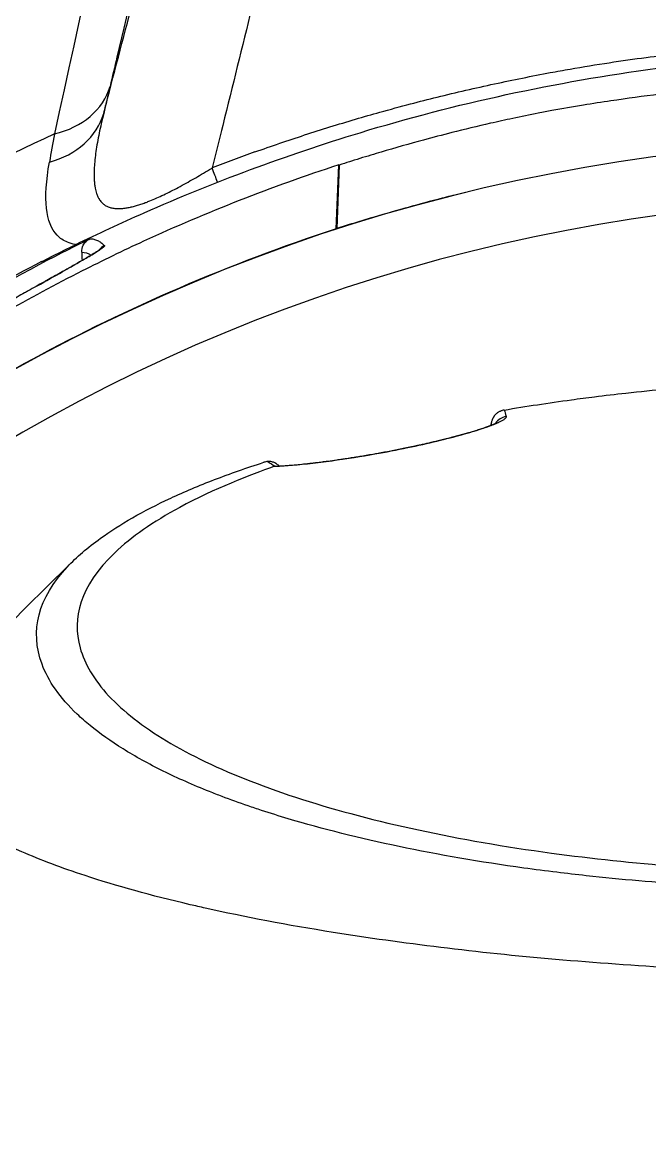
# Model space of a CAD drawing. Header units: millimetres. Extents: x 0 to 4378, y 0 to 2376.
# Drawn here: x 748.77 to 769.2, y 2192.82 to 2229.25 of the extents above; entities that cross this region are included whole.
import ezdxf

# ---------------------------------------------------------------- set-up
doc = ezdxf.new("R2010")
doc.units = ezdxf.units.MM
doc.header["$LTSCALE"] = 0.2

# ---------------------------------------------------------------- blocks, each defined once
blk = doc.blocks.new('A$Ce3085cef_1')
for p, q in [((-18.223, 56.129), (-18.141, 58.211)), ((-18.127, 58.206), (-18.204, 56.135)), ((-18.127, 58.206), (-18.141, 58.211)), ((-18.223, 56.129), (-18.204, 56.135)), ((-26.206, 55.27), (-26.206, 55.27))]:
    blk.add_line(p, q)
for radius, start, end in [(86.413, 313.06048, 226.93952), (65.256, 114.83037, 125.29036), (59, 311.98884, 228.01116), (57.092, 313.6982, 226.3018)]:
    blk.add_arc((0, 0), radius, start, end)
for centre, major_axis, ratio, start_param, end_param in [((-28.484, 61.56), (2.919, -0.694), 0.795864, 5.271981, 6.239938), ((-28.691, 60.683), (2.921, -0.685), 0.819747, 5.290274, 6.237463), ((-18.019, 98.749), (10.279, 46.353), 0.024599, 2.597377, 2.636636), ((630.649, -1721.013), (2337.066, 894.74), 0.757275, 1.559671, 1.560265), ((-22.814, 59.53), (1.072, -2.802), 0.002347, 0.833567, 1.039569), ((-25.554, 55.133), (-0.351, -0.356), 0.999427, 4.877945, 4.878238), ((-25.554, 55.133), (-0.351, -0.356), 0.999427, 4.377161, 4.853355), ((178.783, 5785.766), (155.25, 6287.432), 0.024677, 2.718092, 2.718196), ((-12.618, 49.521), (-0.486, -0.116), 0.997252, 4.629129, 5.460146), ((-12.816, 50.027), (0.305, 0.13), 0.521676, 1.145879, 1.358336), ((-21.93, -397.596), (-9.688, -453.026), 0.011352, 3.300548, 3.300598), ((-20.231, 48.298), (0.504, -0.094), 0.468371, 2.110491, 2.42901), ((-17.669, 49.082), (-3.368, 0.401), 0.417962, 0.649788, 0.766913), ((-16.875, 48.305), (-0.087, 0.492), 0.186346, 0, 0.125053), ((-19.629, 47.985), (0.693, -0.344), 0.329696, 2.707499, 2.831937)]:
    blk.add_ellipse(centre, major_axis=major_axis, ratio=ratio, start_param=start_param, end_param=end_param)
for points, knots in [([(-25.799, 59.889), (-25.757, 60.052), (-25.714, 60.215), (-25.672, 60.378), (-25.048, 62.769), (-24.423, 65.161), (-23.798, 67.554), (-23.626, 68.214), (-23.453, 68.875), (-23.281, 69.535), (-22.828, 71.268), (-22.375, 73.002), (-21.922, 74.737), (-21.763, 75.345), (-21.604, 75.953), (-21.445, 76.562), (-21.139, 77.733), (-20.833, 78.905), (-20.527, 80.078), (-20.366, 80.695), (-20.204, 81.312), (-20.043, 81.929), (-19.913, 82.429), (-19.782, 82.929), (-19.651, 83.429)], [0, 0, 0, 0, 0.020822, 0.020822, 0.020822, 0.326008, 0.326008, 0.326008, 0.410231, 0.410231, 0.410231, 0.631192, 0.631192, 0.631192, 0.708655, 0.708655, 0.708655, 0.857866, 0.857866, 0.857866, 0.936375, 0.936375, 0.936375, 1, 1, 1, 1]), ([(-20.26, 83.429), (-20.717, 81.472), (-21.162, 79.566), (-21.814, 76.784), (-22.028, 75.869), (-22.346, 74.516), (-22.503, 73.844), (-22.686, 73.069), (-22.763, 72.738), (-22.815, 72.518), (-22.836, 72.427), (-23.299, 70.46), (-23.72, 68.672), (-24.554, 65.141), (-24.966, 63.402), (-25.442, 61.398), (-25.517, 61.081), (-25.592, 60.766)], [0, 0, 0, 0, 0.25, 0.25, 0.375, 0.375, 0.4375, 0.46875, 0.484375, 0.484375, 0.5, 0.5, 0.724684, 0.724684, 0.956231, 0.956231, 1, 1, 1, 1]), ([(-16.519, 81.513), (-16.542, 81.417), (-16.565, 81.321), (-16.588, 81.225), (-16.859, 80.063), (-17.147, 78.891), (-17.439, 77.708), (-17.631, 76.933), (-17.824, 76.153), (-18.016, 75.369), (-18.092, 75.057), (-18.169, 74.744), (-18.245, 74.43), (-18.548, 73.192), (-18.854, 71.943), (-19.164, 70.682), (-19.455, 69.495), (-19.75, 68.299), (-20.047, 67.092), (-20.659, 64.604), (-21.285, 62.073), (-21.922, 59.5), (-22.036, 59.039), (-22.15, 58.577), (-22.265, 58.113)], [0, 0, 0, 0, 0.013026, 0.013026, 0.013026, 0.1703679, 0.1703679, 0.1703679, 0.2735131, 0.2735131, 0.2735131, 0.3145401, 0.3145401, 0.3145401, 0.4765577, 0.4765577, 0.4765577, 0.6290801, 0.6290801, 0.6290801, 0.9436202, 0.9436202, 0.9436202, 0.9999956, 0.9999956, 0.9999956, 0.9999956]), ([(-20.874, 58.633), (-20.335, 58.825), (-19.796, 59.01), (-19.255, 59.186), (-18.705, 59.365), (-18.152, 59.536), (-17.596, 59.7), (-17.332, 59.778), (-17.067, 59.854), (-16.8, 59.928), (-16.468, 60.021), (-16.134, 60.111), (-15.8, 60.199), (-15.513, 60.274), (-15.225, 60.347), (-14.937, 60.419), (-14.315, 60.572), (-13.691, 60.717), (-13.066, 60.852), (-12.462, 60.982), (-11.857, 61.104), (-11.251, 61.216), (-11.037, 61.256), (-10.822, 61.294), (-10.608, 61.332), (-10.183, 61.406), (-9.757, 61.476), (-9.331, 61.541), (-8.929, 61.602), (-8.527, 61.66), (-8.125, 61.713), (-7.429, 61.804), (-6.732, 61.884), (-6.034, 61.952), (-5.802, 61.975), (-5.57, 61.996), (-5.337, 62.016), (-4.872, 62.056), (-4.407, 62.091), (-3.941, 62.121), (-3.246, 62.165), (-2.55, 62.197), (-1.853, 62.218), (-1.245, 62.236), (-0.636, 62.245), (-0.028, 62.245), (-0.021, 62.245), (-0.014, 62.245), (-0.006, 62.245), (0.943, 62.245), (1.894, 62.223), (2.845, 62.179), (3.659, 62.142), (4.472, 62.089), (5.285, 62.02), (5.407, 62.01), (5.529, 61.999), (5.652, 61.988), (6.605, 61.902), (7.556, 61.794), (8.503, 61.665), (9.198, 61.57), (9.891, 61.463), (10.58, 61.345), (10.83, 61.302), (11.079, 61.258), (11.327, 61.212), (12.248, 61.042), (13.165, 60.852), (14.079, 60.641), (14.651, 60.509), (15.221, 60.369), (15.79, 60.22), (16.103, 60.139), (16.415, 60.054), (16.726, 59.968), (16.767, 59.956), (16.808, 59.945), (16.848, 59.934), (17.188, 59.838), (17.526, 59.74), (17.864, 59.638), (18.192, 59.539), (18.518, 59.437), (18.844, 59.332), (19.156, 59.231), (19.467, 59.128), (19.778, 59.021), (20.069, 58.921), (20.36, 58.818), (20.65, 58.712), (20.724, 58.685), (20.799, 58.658), (20.873, 58.631)], [0, 0, 0, 0, 0.0403575, 0.0403575, 0.0403575, 0.0814017, 0.0814017, 0.0814017, 0.1008655, 0.1008655, 0.1008655, 0.1251658, 0.1251658, 0.1251658, 0.1460549, 0.1460549, 0.1460549, 0.1910463, 0.1910463, 0.1910463, 0.2344503, 0.2344503, 0.2344503, 0.2497694, 0.2497694, 0.2497694, 0.2801504, 0.2801504, 0.2801504, 0.3087587, 0.3087587, 0.3087587, 0.3582127, 0.3582127, 0.3582127, 0.3746347, 0.3746347, 0.3746347, 0.4075251, 0.4075251, 0.4075251, 0.4566283, 0.4566283, 0.4566283, 0.49949, 0.49949, 0.49949, 0.5, 0.5, 0.5, 0.5668684, 0.5668684, 0.5668684, 0.6240877, 0.6240877, 0.6240877, 0.6327111, 0.6327111, 0.6327111, 0.6999244, 0.6999244, 0.6999244, 0.749283, 0.749283, 0.749283, 0.7671378, 0.7671378, 0.7671378, 0.8333521, 0.8333521, 0.8333521, 0.8748395, 0.8748395, 0.8748395, 0.8976407, 0.8976407, 0.8976407, 0.9006059, 0.9006059, 0.9006059, 0.9254544, 0.9254544, 0.9254544, 0.949585, 0.949585, 0.949585, 0.9726957, 0.9726957, 0.9726957, 0.9944211, 0.9944211, 0.9944211, 1, 1, 1, 1]), ([(-27.823, 55.059), (-27.823, 55.059), (-27.823, 55.059), (-27.823, 55.059), (-27.823, 55.059), (-27.823, 55.059), (-27.823, 55.06), (-27.823, 55.06), (-27.823, 55.06), (-27.822, 55.06), (-27.822, 55.06), (-27.821, 55.061), (-27.82, 55.061), (-27.816, 55.063), (-27.812, 55.065), (-27.8, 55.071), (-27.791, 55.076), (-27.755, 55.094), (-27.728, 55.108), (-27.62, 55.163), (-27.539, 55.205), (-27.213, 55.369), (-26.967, 55.491), (-25.982, 55.972), (-25.235, 56.319), (-22.21, 57.653), (-19.863, 58.528), (-14.338, 60.206), (-11.083, 60.921), (-5.188, 61.697), (-2.55, 61.87), (4.283, 61.861), (8.519, 61.395), (16.752, 59.636), (20.816, 58.294), (25.646, 56.155), (27.598, 55.199), (27.602, 55.197)], [0, 0, 0, 0, 0.00005, 0.00005, 0.000069, 0.000069, 0.000123, 0.000123, 0.000163, 0.000163, 0.000283, 0.000283, 0.000643, 0.000643, 0.001723, 0.001723, 0.004963, 0.004963, 0.014683, 0.014683, 0.043843, 0.043843, 0.131324, 0.131324, 0.39381, 0.39381, 1.182554, 1.182554, 2.199358, 2.199358, 2.986629, 2.986629, 4.249117, 4.249117, 5.58237, 5.58237, 5.929793, 5.929793, 5.929793, 5.929793]), ([(-2.91, 60.972), (-3.361, 60.944), (-3.812, 60.91), (-4.71, 60.835), (-5.159, 60.793), (-5.907, 60.718), (-6.205, 60.687), (-6.894, 60.61), (-7.302, 60.562), (-8.225, 60.446), (-8.753, 60.374), (-9.576, 60.252), (-9.875, 60.205), (-10.517, 60.1), (-10.858, 60.041), (-11.346, 59.951), (-11.495, 59.923), (-11.923, 59.84), (-12.199, 59.784), (-12.718, 59.674), (-12.959, 59.621), (-13.626, 59.468), (-14.05, 59.366), (-14.756, 59.187), (-15.087, 59.099), (-15.824, 58.899), (-16.32, 58.759), (-16.97, 58.567), (-17.223, 58.491), (-17.571, 58.384), (-17.724, 58.335), (-17.902, 58.278), (-18.015, 58.242), (-18.127, 58.206)], [0.000001, 0.000001, 0.000001, 0.000001, 0.135997, 0.135997, 0.271657, 0.271657, 0.361911, 0.361911, 0.480229, 0.480229, 0.640596, 0.640596, 0.732884, 0.732884, 0.838292, 0.838292, 0.884268, 0.884268, 0.970651, 0.970651, 1.046287, 1.046287, 1.180396, 1.180396, 1.280001, 1.280001, 1.427802, 1.427802, 1.496013, 1.496013, 1.532259, 1.532259, 1.59494, 1.59494, 1.59494, 1.59494]), ([(-25.799, 59.889), (-25.827, 59.775), (-25.854, 59.665), (-25.903, 59.449), (-25.926, 59.344), (-25.968, 59.138), (-25.988, 59.037), (-26.023, 58.841), (-26.038, 58.745), (-26.065, 58.558), (-26.077, 58.468), (-26.095, 58.293), (-26.102, 58.207), (-26.108, 58.105), (-26.109, 58.083), (-26.11, 58.059), (-26.11, 58.056), (-26.113, 57.998), (-26.114, 57.946), (-26.114, 57.84), (-26.112, 57.787), (-26.106, 57.681), (-26.102, 57.628), (-26.09, 57.533), (-26.083, 57.491), (-26.063, 57.39), (-26.048, 57.334), (-26.024, 57.263), (-26.017, 57.244), (-25.997, 57.192), (-25.982, 57.16), (-25.963, 57.125), (-25.96, 57.12), (-25.955, 57.111), (-25.952, 57.106), (-25.947, 57.098), (-25.944, 57.093), (-25.938, 57.084), (-25.935, 57.079), (-25.928, 57.069), (-25.925, 57.064), (-25.918, 57.055), (-25.916, 57.052), (-25.888, 57.013), (-25.858, 56.981), (-25.802, 56.93), (-25.777, 56.911), (-25.718, 56.874), (-25.685, 56.857), (-25.613, 56.829), (-25.574, 56.817), (-25.492, 56.8), (-25.448, 56.794), (-25.385, 56.789), (-25.369, 56.788), (-25.307, 56.786), (-25.261, 56.787), (-25.166, 56.794), (-25.116, 56.8), (-25.02, 56.815), (-24.976, 56.823), (-24.91, 56.838), (-24.888, 56.843), (-24.845, 56.853), (-24.822, 56.859), (-24.777, 56.872), (-24.754, 56.878), (-24.707, 56.892), (-24.683, 56.899), (-24.635, 56.914), (-24.611, 56.922), (-24.563, 56.939), (-24.539, 56.947), (-24.49, 56.964), (-24.466, 56.973), (-24.435, 56.985), (-24.427, 56.988), (-24.378, 57.006), (-24.335, 57.023), (-24.221, 57.07), (-24.148, 57.101), (-23.999, 57.167), (-23.923, 57.202), (-23.769, 57.275), (-23.691, 57.314), (-23.533, 57.394), (-23.452, 57.435), (-23.286, 57.524), (-23.2, 57.57), (-23.03, 57.664), (-22.947, 57.711), (-22.779, 57.807), (-22.695, 57.857), (-22.524, 57.957), (-22.439, 58.008), (-22.324, 58.078), (-22.295, 58.095), (-22.266, 58.113)], [0, 0, 0, 0, 0.037622, 0.037622, 0.0758225, 0.0758225, 0.1146667, 0.1146667, 0.1546158, 0.1546158, 0.1953043, 0.1953043, 0.2372167, 0.2372167, 0.2482883, 0.2482883, 0.25, 0.25, 0.2789479, 0.2789479, 0.3103941, 0.3103941, 0.3448365, 0.3448365, 0.375, 0.375, 0.4204445, 0.4204445, 0.4375, 0.4375, 0.46875, 0.46875, 0.4748832, 0.4748832, 0.4812636, 0.4812636, 0.4873027, 0.4873027, 0.4928442, 0.4928442, 0.4977306, 0.4977306, 0.5, 0.5, 0.5266855, 0.5266855, 0.5467358, 0.5467358, 0.5695572, 0.5695572, 0.5927898, 0.5927898, 0.616565, 0.616565, 0.625, 0.625, 0.6469646, 0.6469646, 0.669024, 0.669024, 0.6875, 0.6875, 0.6956501, 0.6956501, 0.7036705, 0.7036705, 0.7116646, 0.7116646, 0.7197224, 0.7197224, 0.7280913, 0.7280913, 0.7367918, 0.7367918, 0.7465308, 0.7465308, 0.75, 0.75, 0.7692387, 0.7692387, 0.7999551, 0.7999551, 0.8296056, 0.8296056, 0.8583297, 0.8583297, 0.8862362, 0.8862362, 0.9146772, 0.9146772, 0.9408841, 0.9408841, 0.9665992, 0.9665992, 0.9916647, 0.9916647, 1, 1, 1, 1]), ([(-26.714, 55.614), (-26.819, 55.635), (-26.91, 55.662), (-27.107, 55.745), (-27.221, 55.822), (-27.696, 56.318), (-27.782, 57.075), (-27.566, 58.303)], [0.3138372, 0.3138372, 0.3138372, 0.3138372, 0.375, 0.375, 0.5, 0.5, 1, 1, 1, 1]), ([(-18.141, 58.211), (-19.242, 57.854), (-20.322, 57.465), (-22.435, 56.637), (-23.474, 56.195), (-25.175, 55.413), (-25.843, 55.09), (-27.375, 54.314), (-28.231, 53.853), (-30.19, 52.734), (-31.273, 52.066), (-33.721, 50.447), (-35.059, 49.475), (-36.659, 48.211), (-36.977, 47.955), (-38.472, 46.724), (-39.598, 45.72), (-41.475, 43.915), (-42.25, 43.126), (-44.111, 41.12), (-45.163, 39.884), (-47.139, 37.364), (-48.064, 36.08), (-48.929, 34.776)], [0, 0, 0, 0, 0.36371, 0.36371, 0.725023, 0.725023, 0.964251, 0.964251, 1.282808, 1.282808, 1.706122, 1.706122, 2.270542, 2.270542, 2.412652, 2.412652, 2.94517, 2.94517, 3.344589, 3.344589, 3.942997, 3.942997, 4.541116, 4.541116, 4.541116, 4.541116]), ([(-14.013, 57.312), (-14.128, 57.285), (-14.244, 57.257), (-14.546, 57.184), (-14.733, 57.138), (-15.288, 56.991), (-15.656, 56.891), (-16.39, 56.685), (-16.756, 56.581), (-17.303, 56.419), (-17.484, 56.365), (-17.845, 56.251), (-18.025, 56.194), (-18.204, 56.135)], [-0.2380818, -0.2380818, -0.2380818, -0.2380818, -0.21875, -0.21875, -0.1875, -0.1875, -0.125, -0.125, -0.0625, -0.0625, -0.03125, -0.03125, 0, 0, 0, 0]), ([(-18.223, 56.129), (-19.977, 55.558), (-21.681, 54.911), (-24.981, 53.491), (-26.575, 52.716), (-31.176, 50.225), (-33.996, 48.341), (-39.148, 44.271), (-41.482, 42.084), (-45.671, 37.494), (-47.528, 35.092), (-49.171, 32.62)], [-1, -1, -1, -1, -0.875, -0.875, -0.75, -0.75, -0.5, -0.5, -0.25, -0.25, 0, 0, 0, 0]), ([(-34.255, 51.079), (-33.27, 51.771), (-31.838, 52.727), (-28.196, 54.856), (-26.708, 55.579), (-26.252, 55.802)], [0.000001, 0.000001, 0.000001, 0.000001, 0.4227583, 0.4227583, 0.9030819, 0.9030819, 0.9030819, 0.9030819]), ([(-26.514, 55.365), (-26.517, 55.446), (-26.499, 55.525), (-26.44, 55.641), (-26.409, 55.682), (-26.356, 55.733), (-26.337, 55.75), (-26.297, 55.778), (-26.276, 55.79), (-26.252, 55.802)], [0, 0, 0, 0, 0.0590346, 0.0590346, 0.0975821, 0.0975821, 0.1150814, 0.1150814, 0.1296963, 0.1296963, 0.1296963, 0.1296963]), ([(-26.252, 55.802), (-26.209, 55.805), (-26.166, 55.802), (-26.083, 55.784), (-26.043, 55.77), (-25.963, 55.732), (-25.925, 55.708), (-25.849, 55.651), (-25.811, 55.618), (-25.775, 55.581)], [0, 0, 0, 0, 0.255884, 0.255884, 0.506619, 0.506619, 0.753309, 0.753309, 1, 1, 1, 1]), ([(-25.775, 55.581), (-25.769, 55.575), (-25.774, 55.565), (-25.803, 55.534), (-25.827, 55.514), (-25.894, 55.466), (-25.937, 55.437), (-26.041, 55.37), (-26.102, 55.332), (-26.183, 55.284), (-26.193, 55.278), (-26.204, 55.272), (-26.248, 55.245), (-26.303, 55.213), (-26.378, 55.169), (-26.388, 55.163), (-26.398, 55.157), (-26.463, 55.12), (-26.524, 55.084), (-26.584, 55.05), (-26.69, 54.989), (-26.805, 54.924), (-26.927, 54.855), (-27.018, 54.804), (-27.113, 54.751), (-27.352, 54.616), (-27.501, 54.533), (-27.687, 54.429), (-27.719, 54.411), (-27.751, 54.393), (-27.915, 54.302), (-28.085, 54.206), (-28.299, 54.086), (-28.336, 54.065), (-28.374, 54.044), (-28.534, 53.954), (-28.696, 53.863), (-28.859, 53.77), (-29.081, 53.644), (-29.307, 53.516), (-29.612, 53.342), (-29.688, 53.298), (-29.763, 53.255), (-29.902, 53.175), (-30.031, 53.101), (-30.178, 53.017), (-30.206, 53), (-30.233, 52.984), (-30.387, 52.896), (-30.547, 52.803), (-30.734, 52.694), (-30.753, 52.683), (-30.772, 52.673), (-30.97, 52.557), (-31.172, 52.439), (-31.378, 52.318), (-31.432, 52.287), (-31.492, 52.252), (-31.626, 52.173), (-31.699, 52.13), (-31.778, 52.083), (-31.858, 52.036), (-31.929, 51.994), (-32.015, 51.944), (-32.037, 51.931), (-32.058, 51.918), (-32.085, 51.902), (-32.119, 51.882), (-32.162, 51.857), (-32.332, 51.756), (-32.492, 51.662), (-32.655, 51.566), (-32.668, 51.558), (-32.681, 51.551), (-32.836, 51.459), (-32.998, 51.365), (-33.164, 51.268), (-33.253, 51.216), (-33.333, 51.169), (-33.466, 51.091), (-33.521, 51.06), (-33.569, 51.032), (-33.607, 51.01), (-33.638, 50.992), (-33.673, 50.972), (-33.684, 50.966), (-33.691, 50.961), (-33.729, 50.939), (-33.77, 50.917), (-33.812, 50.893), (-33.894, 50.846), (-33.968, 50.805), (-34.082, 50.743), (-34.125, 50.72), (-34.164, 50.699), (-34.232, 50.663), (-34.291, 50.634), (-34.365, 50.601), (-34.386, 50.592), (-34.406, 50.584), (-34.439, 50.571), (-34.463, 50.565), (-34.491, 50.566), (-34.495, 50.573), (-34.489, 50.588)], [0, 0, 0, 0, 0.03125, 0.03125, 0.061049, 0.061049, 0.090899, 0.090899, 0.120824, 0.120824, 0.125, 0.125, 0.125, 0.140489, 0.140489, 0.142857, 0.142857, 0.142857, 0.160714, 0.160714, 0.160714, 0.1875, 0.1875, 0.1875, 0.210358, 0.210358, 0.243287, 0.243287, 0.25, 0.25, 0.25, 0.275832, 0.275832, 0.28125, 0.28125, 0.28125, 0.3125, 0.3125, 0.3125, 0.35959, 0.35959, 0.375, 0.375, 0.375, 0.403754, 0.403754, 0.410714, 0.410714, 0.410714, 0.442869, 0.442869, 0.446429, 0.446429, 0.446429, 0.5, 0.5, 0.5, 0.518047, 0.518047, 0.535714, 0.535714, 0.535714, 0.552984, 0.552984, 0.559524, 0.559524, 0.559524, 0.571429, 0.571429, 0.571429, 0.637279, 0.637279, 0.642857, 0.642857, 0.642857, 0.696429, 0.696429, 0.696429, 0.725471, 0.725471, 0.75, 0.75, 0.75, 0.76604, 0.76604, 0.775, 0.775, 0.775, 0.8, 0.8, 0.8, 0.828752, 0.828752, 0.85, 0.85, 0.85, 0.900603, 0.900603, 0.925, 0.925, 0.925, 0.9625, 0.9625, 1, 1, 1, 1]), ([(-27.999, 54.254), (-27.99, 54.26), (-27.98, 54.265), (-27.68, 54.433), (-27.395, 54.593), (-26.948, 54.844), (-26.768, 54.946), (-26.439, 55.134), (-26.295, 55.219), (-26.054, 55.364), (-25.966, 55.422), (-25.919, 55.456), (-25.914, 55.461), (-25.914, 55.461)], [1.3230114, 1.3230114, 1.3230114, 1.3230114, 1.3262755, 1.3262755, 1.4285925, 1.4285925, 1.5126474, 1.5126474, 1.6085707, 1.6085707, 1.7236306, 1.7236306, 1.7555365, 1.7555365, 1.7555365, 1.7555365]), ([(-27.823, 55.06), (-29.962, 53.963), (-31.997, 52.76), (-34.997, 50.749), (-36.036, 50.003), (-37.793, 48.656), (-38.526, 48.065), (-39.775, 47.013), (-40.299, 46.555), (-41.197, 45.742), (-41.575, 45.391), (-42.227, 44.77), (-42.503, 44.502), (-43.184, 43.828), (-43.584, 43.42), (-44.175, 42.801), (-44.369, 42.594), (-44.659, 42.282), (-44.754, 42.178), (-44.913, 42.005), (-45.116, 41.781), (-45.135, 41.76)], [-0.7740808, -0.7740808, -0.7740808, -0.7740808, -0.5327062, -0.5327062, -0.3979983, -0.3979983, -0.2969518, -0.2969518, -0.2212528, -0.2212528, -0.1644969, -0.1644969, -0.1220109, -0.1220109, -0.0582532, -0.0582532, -0.0264379, -0.0264379, -0.0105309, -0.0105309, -0.000001, -0.000001, -0.000001, -0.000001]), ([(-12.752, 50.226), (-12.397, 50.287), (-12.037, 50.345), (-11.307, 50.457), (-10.937, 50.51), (-10.312, 50.595), (-10.058, 50.628), (-9.473, 50.701), (-9.135, 50.741), (-8.334, 50.83), (-7.873, 50.877), (-7.147, 50.945), (-6.877, 50.969), (-5.648, 51.072), (-4.674, 51.136), (-2.707, 51.23), (-1.714, 51.259), (-0.601, 51.269), (-0.363, 51.271), (-0.124, 51.272), (-0.005, 51.272)], [-1.261439, -1.261439, -1.261439, -1.261439, -1.140195, -1.140195, -1.01884, -1.01884, -0.93726, -0.93726, -0.82614, -0.82614, -0.678348, -0.678348, -0.595135, -0.595135, -0.298194, -0.298194, 0, 0, 0.035566, 0.071132, 0.071132, 0.071132, 0.071132]), ([(-12.692, 50.014), (-12.691, 50.008), (-12.691, 50.001), (-12.694, 49.987), (-12.698, 49.98), (-12.707, 49.965), (-12.714, 49.957), (-12.73, 49.941), (-12.739, 49.932), (-12.761, 49.915), (-12.774, 49.906), (-12.802, 49.888), (-12.818, 49.879), (-12.847, 49.863), (-12.86, 49.856), (-12.887, 49.842), (-12.901, 49.835), (-12.936, 49.818), (-12.959, 49.808), (-13.008, 49.786), (-13.034, 49.775), (-13.088, 49.753), (-13.116, 49.742), (-13.174, 49.72), (-13.203, 49.709), (-13.266, 49.686), (-13.301, 49.674), (-13.37, 49.65), (-13.405, 49.638), (-13.445, 49.625), (-13.449, 49.624), (-13.476, 49.615), (-13.5, 49.607), (-13.547, 49.592), (-13.571, 49.584), (-13.62, 49.569), (-13.645, 49.561), (-13.682, 49.549), (-13.694, 49.546), (-13.732, 49.534), (-13.758, 49.526), (-13.811, 49.511), (-13.838, 49.503), (-13.882, 49.49), (-13.899, 49.485), (-13.942, 49.473), (-13.967, 49.465), (-14.019, 49.451), (-14.045, 49.443), (-14.097, 49.429), (-14.123, 49.422), (-14.177, 49.407), (-14.203, 49.4), (-14.258, 49.385), (-14.286, 49.378), (-14.325, 49.367), (-14.336, 49.364), (-14.375, 49.354), (-14.404, 49.346), (-14.463, 49.331), (-14.493, 49.323), (-14.533, 49.313), (-14.542, 49.311), (-14.609, 49.294), (-14.668, 49.279), (-14.787, 49.249), (-14.846, 49.235), (-14.932, 49.214), (-14.958, 49.208), (-15.008, 49.196), (-15.031, 49.191), (-15.076, 49.18), (-15.099, 49.175), (-15.128, 49.168), (-15.135, 49.167), (-15.164, 49.16), (-15.186, 49.155), (-15.232, 49.144), (-15.255, 49.139), (-15.303, 49.128), (-15.327, 49.123), (-15.377, 49.111), (-15.403, 49.106), (-15.438, 49.098), (-15.447, 49.096), (-15.497, 49.085), (-15.538, 49.076), (-15.638, 49.054), (-15.696, 49.041), (-15.76, 49.028), (-15.764, 49.027), (-15.788, 49.022), (-15.806, 49.018), (-15.842, 49.01), (-15.86, 49.007), (-15.895, 48.999), (-15.913, 48.996), (-15.949, 48.988), (-15.966, 48.985), (-16.003, 48.977), (-16.021, 48.973), (-16.056, 48.966), (-16.073, 48.963), (-16.226, 48.932), (-16.363, 48.905), (-16.637, 48.852), (-16.775, 48.827), (-16.933, 48.799), (-16.953, 48.795), (-16.973, 48.792)], [0, 0, 0, 0, 0.038115, 0.038115, 0.075605, 0.075605, 0.112655, 0.112655, 0.149359, 0.149359, 0.186016, 0.186016, 0.222871, 0.222871, 0.25, 0.25, 0.275957, 0.275957, 0.314389, 0.314389, 0.352947, 0.352947, 0.390327, 0.390327, 0.425518, 0.425518, 0.462759, 0.462759, 0.49675, 0.49675, 0.5, 0.5, 0.521578, 0.521578, 0.543031, 0.543031, 0.564061, 0.564061, 0.573987, 0.573987, 0.594266, 0.594266, 0.613774, 0.613774, 0.625, 0.625, 0.642214, 0.642214, 0.659554, 0.659554, 0.67675, 0.67675, 0.693701, 0.693701, 0.7101, 0.7101, 0.716202, 0.716202, 0.731672, 0.731672, 0.746156, 0.746156, 0.75, 0.75, 0.776323, 0.776323, 0.801617, 0.801617, 0.8125, 0.8125, 0.822297, 0.822297, 0.832341, 0.832341, 0.835296, 0.835296, 0.845222, 0.845222, 0.854706, 0.854706, 0.863836, 0.863836, 0.872439, 0.872439, 0.875, 0.875, 0.887583, 0.887583, 0.904963, 0.904963, 0.90625, 0.90625, 0.911965, 0.911965, 0.917839, 0.917839, 0.923591, 0.923591, 0.928893, 0.928893, 0.933682, 0.933682, 0.9375, 0.9375, 0.966767, 0.966767, 0.995836, 0.995836, 1, 1, 1, 1]), ([(-12.818, 50.21), (-12.829, 50.207), (-12.841, 50.203), (-12.853, 50.199), (-12.864, 50.195), (-12.876, 50.19), (-12.888, 50.184), (-12.9, 50.179), (-12.912, 50.173), (-12.924, 50.166), (-12.936, 50.159), (-12.948, 50.152), (-12.96, 50.144), (-12.972, 50.135), (-12.984, 50.126), (-12.996, 50.117), (-13.006, 50.108), (-13.015, 50.1), (-13.025, 50.091), (-13.034, 50.082), (-13.042, 50.073), (-13.05, 50.064), (-13.052, 50.062), (-13.054, 50.06), (-13.056, 50.058), (-13.063, 50.049), (-13.07, 50.041), (-13.076, 50.033), (-13.08, 50.028), (-13.083, 50.023), (-13.086, 50.019), (-13.089, 50.015), (-13.092, 50.011), (-13.095, 50.007), (-13.097, 50.003), (-13.1, 49.999), (-13.103, 49.994), (-13.105, 49.99), (-13.108, 49.985), (-13.111, 49.98), (-13.114, 49.975), (-13.117, 49.97), (-13.12, 49.964), (-13.123, 49.958), (-13.126, 49.951), (-13.13, 49.944), (-13.133, 49.938), (-13.136, 49.93), (-13.14, 49.922), (-13.143, 49.914), (-13.146, 49.906), (-13.15, 49.896), (-13.154, 49.883), (-13.158, 49.869), (-13.162, 49.857), (-13.165, 49.845), (-13.167, 49.833), (-13.169, 49.823), (-13.172, 49.812), (-13.173, 49.802), (-13.174, 49.793), (-13.175, 49.784), (-13.176, 49.776), (-13.177, 49.769), (-13.177, 49.762), (-13.178, 49.755), (-13.178, 49.75), (-13.178, 49.746), (-13.178, 49.742), (-13.178, 49.74), (-13.178, 49.738), (-13.178, 49.737), (-13.178, 49.737)], [0.0000537, 0.0000537, 0.0000537, 0.0000537, 0.0626256, 0.0626256, 0.0626256, 0.1211164, 0.1211164, 0.1211164, 0.1818499, 0.1818499, 0.1818499, 0.243274, 0.243274, 0.243274, 0.3089338, 0.3089338, 0.3089338, 0.3673948, 0.3673948, 0.3673948, 0.4262297, 0.4262297, 0.4262297, 0.4407607, 0.4407607, 0.4407607, 0.5, 0.5, 0.5, 0.534744, 0.534744, 0.534744, 0.5713232, 0.5713232, 0.5713232, 0.6072655, 0.6072655, 0.6072655, 0.6407709, 0.6407709, 0.6407709, 0.6705082, 0.6705082, 0.6705082, 0.6985535, 0.6985535, 0.6985535, 0.7242768, 0.7242768, 0.7242768, 0.7486189, 0.7486189, 0.7486189, 0.783676, 0.783676, 0.783676, 0.8192693, 0.8192693, 0.8192693, 0.8568548, 0.8568548, 0.8568548, 0.8946411, 0.8946411, 0.8946411, 0.9370394, 0.9370394, 0.9370394, 0.9773546, 0.9773546, 0.9773546, 0.9999993, 0.9999993, 0.9999993, 0.9999993]), ([(-16.962, 48.797), (-16.614, 48.859), (-16.25, 48.929), (-15.568, 49.071), (-15.24, 49.145), (-14.647, 49.287), (-14.374, 49.358), (-13.887, 49.493), (-13.672, 49.559), (-13.301, 49.682), (-13.153, 49.741), (-13.016, 49.805), (-12.984, 49.825), (-12.98, 49.828), (-12.98, 49.828), (-12.98, 49.828)], [0, 0, 0, 0, 0.1080701, 0.1080701, 0.2113878, 0.2113878, 0.313987, 0.313987, 0.4245448, 0.4245448, 0.5528609, 0.5528609, 0.6252612, 0.6252612, 0.6304092, 0.6304092, 0.6304092, 0.6304092]), ([(-3.068, 34.595), (-3.668, 34.611), (-4.265, 34.632), (-5.453, 34.687), (-6.043, 34.719), (-7.802, 34.834), (-8.955, 34.934), (-10.401, 35.092), (-10.72, 35.129), (-11.399, 35.212), (-11.757, 35.259), (-14.956, 35.702), (-17.555, 36.245), (-20.086, 37.001), (-20.372, 37.091), (-20.806, 37.233), (-20.951, 37.282), (-21.386, 37.431), (-21.667, 37.533), (-22.078, 37.689), (-22.214, 37.742), (-22.616, 37.902), (-22.875, 38.011), (-23.38, 38.234), (-23.623, 38.348), (-24.334, 38.698), (-24.772, 38.94), (-25.566, 39.435), (-25.923, 39.688), (-26.39, 40.07), (-26.532, 40.195), (-26.943, 40.587), (-27.18, 40.858), (-27.561, 41.401), (-27.705, 41.673), (-28.21, 43.034), (-27.932, 44.102), (-26.684, 45.435), (-26.325, 45.745), (-25.276, 46.502), (-24.509, 46.941), (-23.172, 47.563), (-22.696, 47.765), (-21.684, 48.155), (-21.147, 48.343), (-20.583, 48.524)], [0.000007, 0.000007, 0.000007, 0.000007, 0.181296, 0.181296, 0.36259, 0.36259, 0.725449, 0.725449, 0.829256, 0.829256, 0.94777, 0.94777, 1.897123, 1.897123, 2.023549, 2.023549, 2.087146, 2.087146, 2.219428, 2.219428, 2.286205, 2.286205, 2.420452, 2.420452, 2.555207, 2.555207, 2.82874, 2.82874, 3.100813, 3.100813, 3.232046, 3.232046, 3.509604, 3.509604, 3.78222, 3.78222, 4.864201, 4.864201, 5.199734, 5.199734, 5.702448, 5.702448, 5.953638, 5.953638, 6.20439, 6.20439, 6.20439, 6.20439]), ([(-20.168, 48.47), (-20.168, 48.471), (-20.169, 48.471), (-20.17, 48.471), (-20.178, 48.477), (-20.186, 48.482), (-20.195, 48.488), (-20.212, 48.497), (-20.229, 48.506), (-20.246, 48.514), (-20.263, 48.521), (-20.281, 48.528), (-20.299, 48.533), (-20.317, 48.538), (-20.335, 48.542), (-20.352, 48.545), (-20.37, 48.548), (-20.388, 48.55), (-20.406, 48.55), (-20.421, 48.551), (-20.437, 48.55), (-20.452, 48.549)], [0.4993824, 0.4993824, 0.4993824, 0.4993824, 0.5027287, 0.5027287, 0.5027287, 0.5489876, 0.5489876, 0.5489876, 0.6388096, 0.6388096, 0.6388096, 0.7297889, 0.7297889, 0.7297889, 0.8215701, 0.8215701, 0.8215701, 0.9155073, 0.9155073, 0.9155073, 0.9999674, 0.9999674, 0.9999674, 0.9999674]), ([(-16.973, 48.792), (-17.047, 48.778), (-17.12, 48.766), (-17.267, 48.741), (-17.34, 48.728), (-17.472, 48.706), (-17.531, 48.697), (-17.622, 48.682), (-17.654, 48.677), (-17.719, 48.667), (-17.752, 48.662), (-17.818, 48.651), (-17.851, 48.646), (-17.916, 48.636), (-17.949, 48.631), (-17.997, 48.624), (-18.012, 48.622), (-18.062, 48.615), (-18.095, 48.61), (-18.156, 48.601), (-18.184, 48.597), (-18.304, 48.58), (-18.397, 48.567), (-18.494, 48.554), (-18.499, 48.553), (-18.568, 48.544), (-18.631, 48.536), (-18.752, 48.52), (-18.81, 48.513), (-18.888, 48.504), (-18.909, 48.501), (-18.936, 48.498), (-18.943, 48.497), (-18.966, 48.494), (-18.984, 48.492), (-19.02, 48.488), (-19.039, 48.486), (-19.074, 48.482), (-19.092, 48.48), (-19.128, 48.476), (-19.145, 48.474), (-19.16, 48.472), (-19.161, 48.472), (-19.245, 48.463), (-19.327, 48.454), (-19.489, 48.438), (-19.57, 48.43), (-19.671, 48.421), (-19.693, 48.42), (-19.774, 48.413), (-19.832, 48.408), (-19.944, 48.4), (-19.997, 48.396), (-20.099, 48.39), (-20.148, 48.387), (-20.215, 48.384), (-20.235, 48.383), (-20.255, 48.383)], [0, 0, 0, 0, 0.0447982, 0.0447982, 0.0890691, 0.0890691, 0.125, 0.125, 0.1438235, 0.1438235, 0.162372, 0.162372, 0.1809558, 0.1809558, 0.1998559, 0.1998559, 0.2090035, 0.2090035, 0.2302048, 0.2302048, 0.25, 0.25, 0.321519, 0.321519, 0.3256794, 0.3256794, 0.375, 0.375, 0.4207665, 0.4207665, 0.4375, 0.4375, 0.442409, 0.442409, 0.4555352, 0.4555352, 0.4686943, 0.4686943, 0.4824178, 0.4824178, 0.4990105, 0.4990105, 0.5, 0.5, 0.60237, 0.60237, 0.708141, 0.708141, 0.7377626, 0.7377626, 0.8181353, 0.8181353, 0.8954072, 0.8954072, 0.9686926, 0.9686926, 0.9999993, 0.9999993, 0.9999993, 0.9999993]), ([(-20.169, 48.398), (-19.867, 48.41), (-19.467, 48.443), (-18.764, 48.524), (-18.522, 48.554), (-17.867, 48.646), (-17.421, 48.716), (-16.962, 48.797)], [0, 0, 0, 0, 0.198511, 0.198511, 0.2907764, 0.2907764, 0.4329797, 0.4329797, 0.4329797, 0.4329797]), ([(-20.255, 48.383), (-21.01, 48.116), (-22.192, 47.665), (-24.189, 46.586), (-24.9, 46.089), (-26.59, 44.481), (-26.831, 43.434), (-26.422, 41.958), (-26.112, 41.43), (-25.401, 40.665), (-25.124, 40.414), (-23.552, 39.188), (-21.686, 38.296), (-17.01, 36.803), (-14.253, 36.209), (-9.899, 35.616), (-8.544, 35.472), (-6.043, 35.275), (-4.914, 35.21), (-2.968, 35.135), (-2.15, 35.114), (-0.896, 35.097), (-0.455, 35.094), (-0.009, 35.094)], [-5.832325, -5.832325, -5.832325, -5.832325, -5.274421, -5.274421, -4.846437, -4.846437, -3.928454, -3.928454, -3.418934, -3.418934, -3.165574, -3.165574, -2.150485, -2.150485, -1.152487, -1.152487, -0.72343, -0.72343, -0.378701, -0.378701, -0.13356, -0.13356, -0.000001, -0.000001, -0.000001, -0.000001]), ([(-3.068, 31.874), (-4.439, 31.91), (-5.808, 31.972), (-8.47, 32.125), (-9.783, 32.216), (-13.644, 32.554), (-16.08, 32.851), (-19.809, 33.448), (-21.202, 33.712), (-22.656, 34.038), (-22.82, 34.075), (-24.241, 34.407), (-25.385, 34.724), (-27.165, 35.31), (-27.855, 35.57), (-28.928, 36.041), (-29.343, 36.247), (-30.266, 36.768), (-30.722, 37.087), (-31.166, 37.495), (-31.248, 37.576), (-31.438, 37.782), (-31.537, 37.908), (-31.703, 38.145), (-31.779, 38.268), (-31.839, 38.388)], [0.000007, 0.000007, 0.000007, 0.000007, 0.414147, 0.414147, 0.825596, 0.825596, 1.635283, 1.635283, 2.172697, 2.172697, 2.241989, 2.241989, 2.778153, 2.778153, 3.175709, 3.175709, 3.471349, 3.471349, 3.90974, 3.90974, 4.0185, 4.0185, 4.183321, 4.183321, 4.345382, 4.345382, 4.345382, 4.345382])]:
    blk.add_open_spline(points, degree=3, knots=knots)
for points in [[(-22.53, 81.466), (-24.117, 74.261), (-25.725, 66.92), (-27.403, 59.223)], [(-25.592, 60.766), (-25.664, 60.466), (-25.733, 60.173), (-25.799, 59.889)], [(-26.514, 55.365), (-26.411, 55.369), (-26.309, 55.337), (-26.208, 55.271)], [(-12.752, 50.226), (-12.732, 50.17), (-12.713, 50.101), (-12.692, 50.014)], [(-13.18, 49.732), (-13.179, 49.747), (-13.178, 49.761), (-13.176, 49.775)], [(-13.177, 49.734), (-13.178, 49.735), (-13.178, 49.736), (-13.178, 49.737)], [(-20.168, 48.47), (-20.135, 48.448), (-20.101, 48.425), (-20.065, 48.403)], [(-20.21, 48.393), (-20.197, 48.395), (-20.183, 48.397), (-20.169, 48.397)], [(-31.283, 40.773), (-29.804, 42.333), (-28.289, 43.847), (-26.798, 45.305)]]:
    blk.add_open_spline(points, degree=3)

msp = doc.modelspace()

# ---------------------------------------------------------------- block references
msp.add_blockref('A$Ce3085cef_1', (777.219, 2166.397))

doc.saveas('drawing.dxf')
